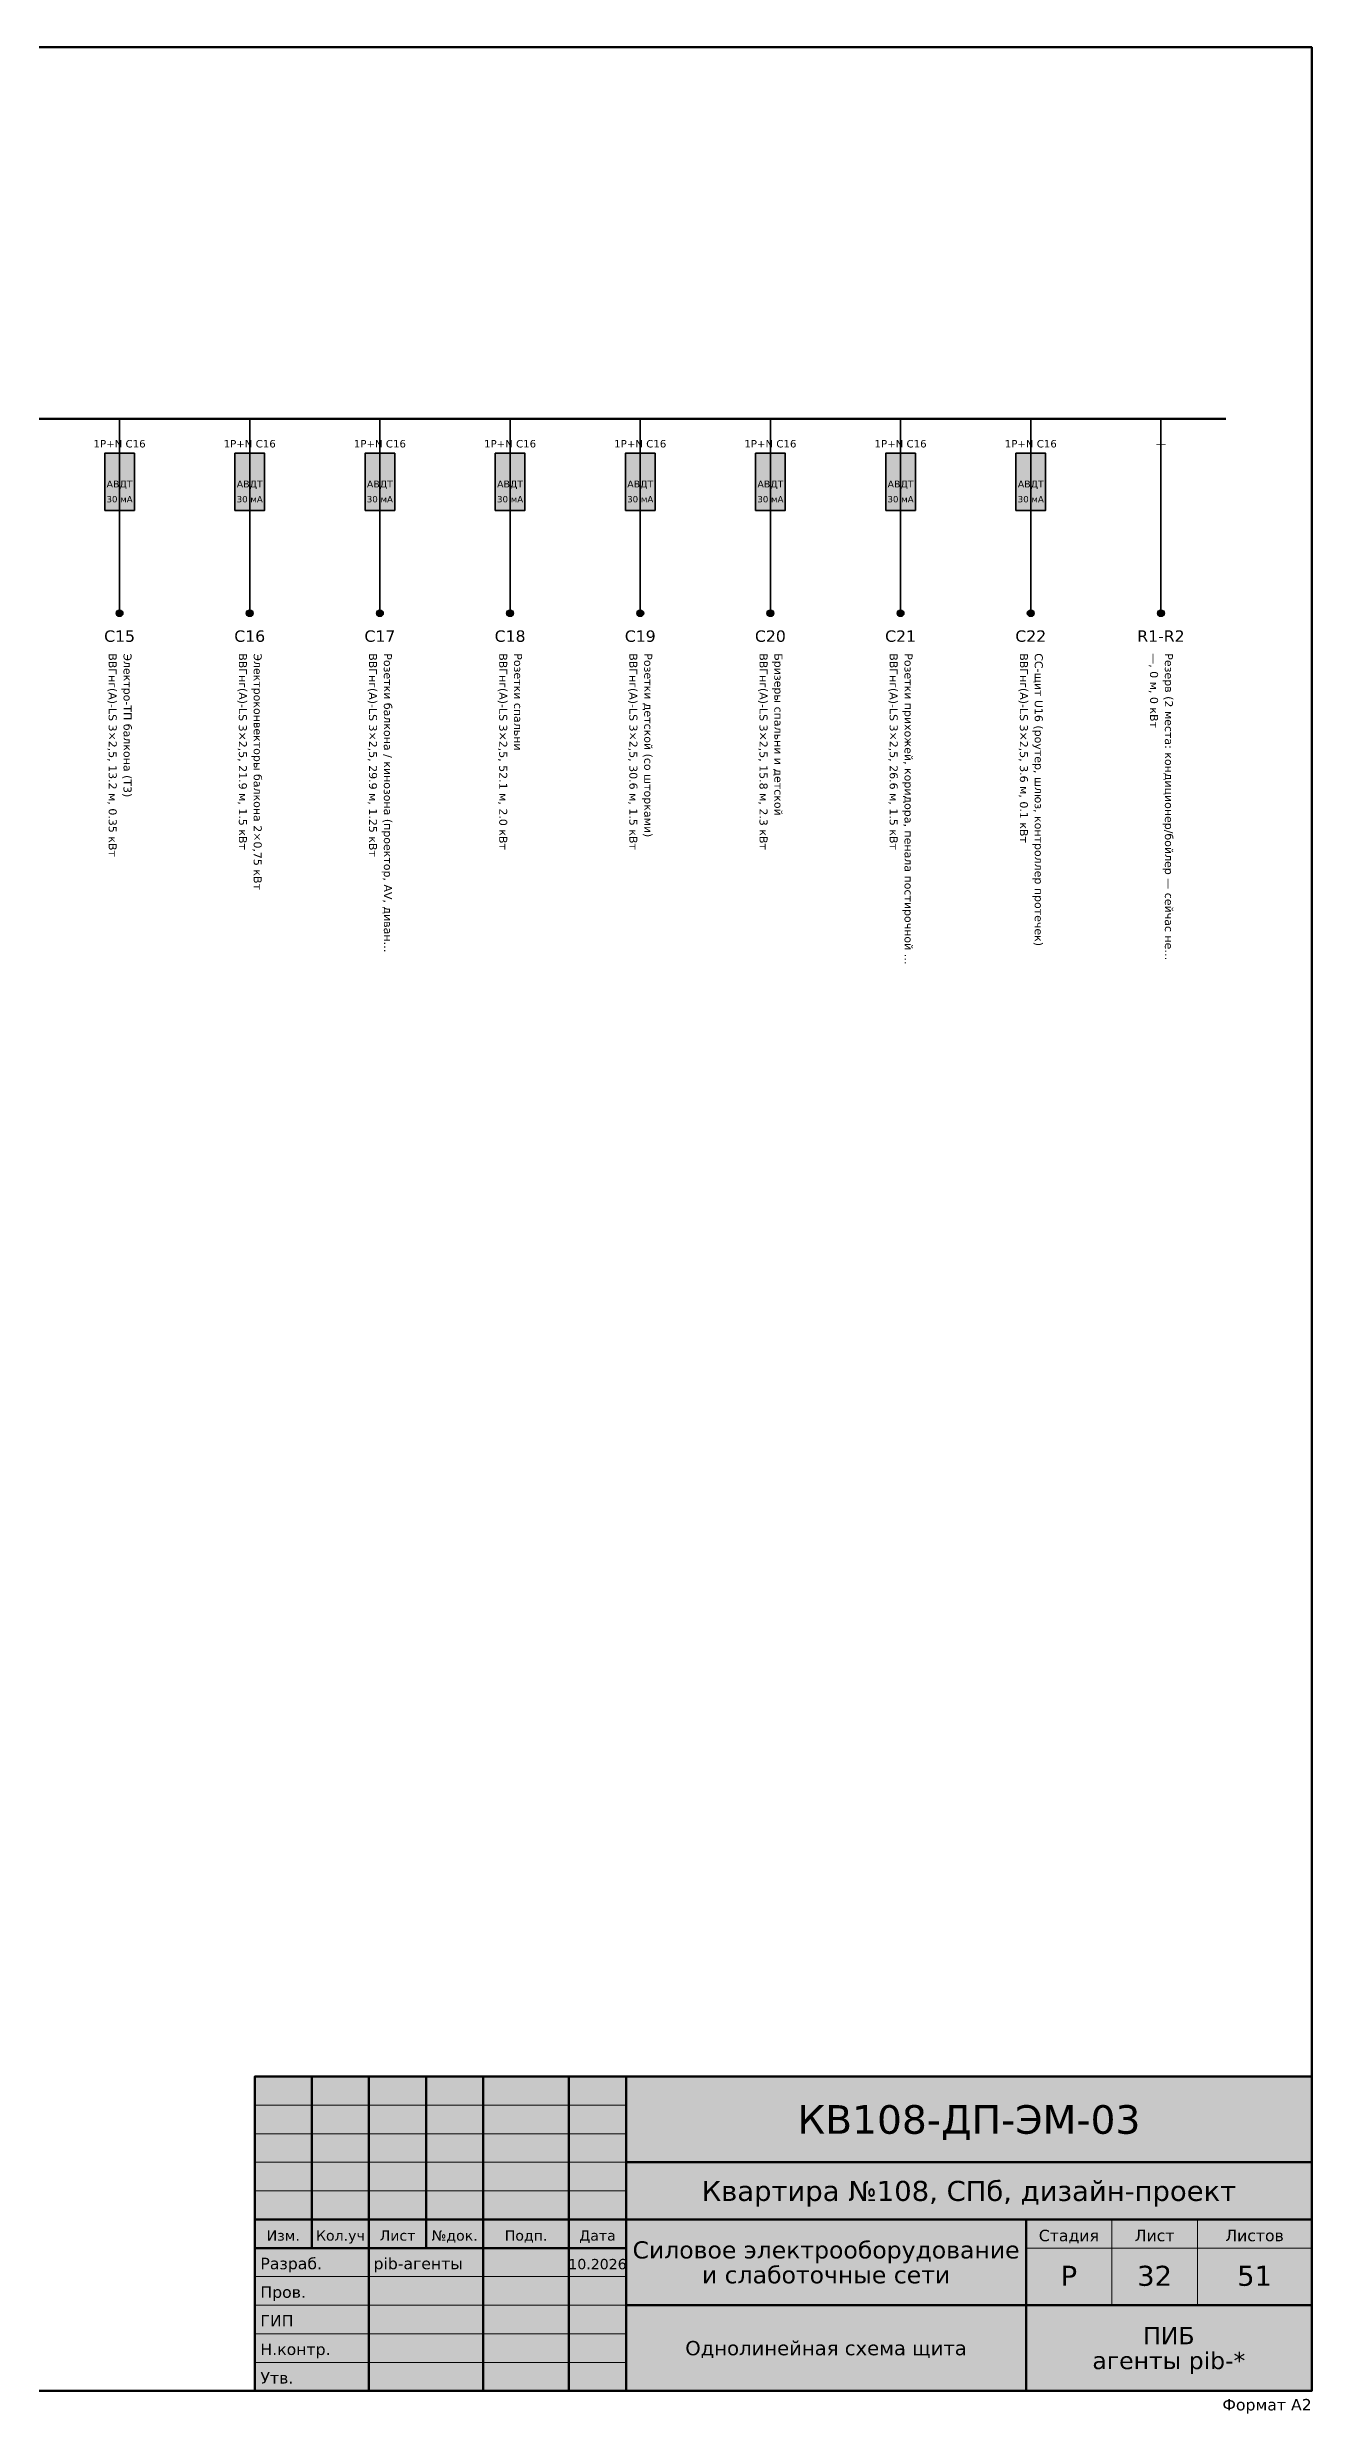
# Model space of a CAD drawing. Header units: millimetres. Extents: x 20 to 589, y 1 to 415.
# Drawn here: x 367.7 to 589, y 1 to 415 of the extents above; entities that cross this region are included whole.
import ezdxf
from ezdxf.enums import TextEntityAlignment as Align

# ---------------------------------------------------------------- set-up
doc = ezdxf.new("R2010")
doc.units = ezdxf.units.MM
doc.layers.add('FRAME', color=7, linetype='CONTINUOUS')
doc.layers.add('TEXT', color=7, linetype='CONTINUOUS')
doc.styles.add('GOST', font='DejaVuSans.ttf')

msp = doc.modelspace()

# ---------------------------------------------------------------- hatches: boundary and pattern name
at = {"layer": 'FRAME', "true_color": 0xffffff}
h = msp.add_hatch(color=7, dxfattribs=at)
h.dxf.hatch_style = 1
h.paths.add_polyline_path([(404, 5), (589, 5), (589, 60), (404, 60)])
at = {"layer": 'TEXT', "true_color": 0xffffff}
h = msp.add_hatch(color=7, dxfattribs=at)
h.dxf.hatch_style = 1
h.paths.add_polyline_path([(377.75, 334), (382.95, 334), (382.95, 344), (377.75, 344)])
h = msp.add_hatch(color=7, dxfattribs=at)
h.dxf.hatch_style = 1
h.paths.add_polyline_path([(400.53, 334), (405.73, 334), (405.73, 344), (400.53, 344)])
h = msp.add_hatch(color=7, dxfattribs=at)
h.dxf.hatch_style = 1
h.paths.add_polyline_path([(423.31, 334), (428.51, 334), (428.51, 344), (423.31, 344)])
h = msp.add_hatch(color=7, dxfattribs=at)
h.dxf.hatch_style = 1
h.paths.add_polyline_path([(446.1, 334), (451.3, 334), (451.3, 344), (446.1, 344)])
h = msp.add_hatch(color=7, dxfattribs=at)
h.dxf.hatch_style = 1
h.paths.add_polyline_path([(468.88, 334), (474.08, 334), (474.08, 344), (468.88, 344)])
h = msp.add_hatch(color=7, dxfattribs=at)
h.dxf.hatch_style = 1
h.paths.add_polyline_path([(491.66, 334), (496.86, 334), (496.86, 344), (491.66, 344)])
h = msp.add_hatch(color=7, dxfattribs=at)
h.dxf.hatch_style = 1
h.paths.add_polyline_path([(514.44, 334), (519.64, 334), (519.64, 344), (514.44, 344)])
h = msp.add_hatch(color=7, dxfattribs=at)
h.dxf.hatch_style = 1
h.paths.add_polyline_path([(537.23, 334), (542.43, 334), (542.43, 344), (537.23, 344)])
at = {"layer": 'TEXT'}
h = msp.add_hatch(color=7, dxfattribs=at)
h.dxf.hatch_style = 1
edge = h.paths.add_edge_path()
edge.add_arc((380.35, 316), 0.6, 0, 360)
h = msp.add_hatch(color=7, dxfattribs=at)
h.dxf.hatch_style = 1
edge = h.paths.add_edge_path()
edge.add_arc((403.13, 316), 0.6, 0, 360)
h = msp.add_hatch(color=7, dxfattribs=at)
h.dxf.hatch_style = 1
edge = h.paths.add_edge_path()
edge.add_arc((425.91, 316), 0.6, 0, 360)
h = msp.add_hatch(color=7, dxfattribs=at)
h.dxf.hatch_style = 1
edge = h.paths.add_edge_path()
edge.add_arc((448.7, 316), 0.6, 0, 360)
h = msp.add_hatch(color=7, dxfattribs=at)
h.dxf.hatch_style = 1
edge = h.paths.add_edge_path()
edge.add_arc((471.48, 316), 0.6, 0, 360)
h = msp.add_hatch(color=7, dxfattribs=at)
h.dxf.hatch_style = 1
edge = h.paths.add_edge_path()
edge.add_arc((494.26, 316), 0.6, 0, 360)
h = msp.add_hatch(color=7, dxfattribs=at)
h.dxf.hatch_style = 1
edge = h.paths.add_edge_path()
edge.add_arc((517.04, 316), 0.6, 0, 360)
h = msp.add_hatch(color=7, dxfattribs=at)
h.dxf.hatch_style = 1
edge = h.paths.add_edge_path()
edge.add_arc((539.83, 316), 0.6, 0, 360)
h = msp.add_hatch(color=7, dxfattribs=at)
h.dxf.hatch_style = 1
edge = h.paths.add_edge_path()
edge.add_arc((562.61, 316), 0.6, 0, 360)

# ---------------------------------------------------------------- linework, layer by layer
at = {"layer": 'FRAME', "color": 7, "lineweight": 50}
for points in [[(20, 5), (589, 5), (589, 415), (20, 415)], [(404, 5), (589, 5), (589, 60), (404, 60)]]:
    msp.add_lwpolyline(points, close=True, dxfattribs=at)
for points in [[(414, 30), (414, 60)], [(424, 5), (424, 60)], [(434, 30), (434, 60)], [(444, 5), (444, 60)], [(459, 5), (459, 60)], [(469, 5), (469, 60)], [(469, 45), (589, 45)], [(404, 35), (469, 35)], [(469, 35), (589, 35)], [(539, 5), (539, 35)], [(404, 30), (469, 30)], [(469, 20), (589, 20)]]:
    msp.add_lwpolyline(points, dxfattribs=at)
at = {"layer": 'FRAME', "color": 7, "lineweight": 20}
for points in [[(404, 55), (469, 55)], [(404, 50), (469, 50)], [(404, 45), (469, 45)], [(404, 40), (469, 40)], [(554, 20), (554, 35)], [(569, 20), (569, 35)], [(539, 30), (589, 30)], [(404, 25), (469, 25)], [(404, 20), (469, 20)], [(404, 15), (469, 15)], [(404, 10), (469, 10)]]:
    msp.add_lwpolyline(points, dxfattribs=at)
at = {"layer": 'TEXT', "color": 7, "lineweight": 90}
msp.add_lwpolyline([(30, 350), (574, 350)], dxfattribs=at)
at = {"layer": 'TEXT', "color": 7, "lineweight": 35}
for points in [[(380.35, 350), (380.35, 316)], [(403.13, 350), (403.13, 316)], [(425.91, 350), (425.91, 316)], [(448.7, 350), (448.7, 316)], [(471.48, 350), (471.48, 316)], [(494.26, 350), (494.26, 316)], [(517.04, 350), (517.04, 316)], [(539.83, 350), (539.83, 316)], [(562.61, 350), (562.61, 316)]]:
    msp.add_lwpolyline(points, dxfattribs=at)
for points in [[(377.75, 334), (382.95, 334), (382.95, 344), (377.75, 344)], [(400.53, 334), (405.73, 334), (405.73, 344), (400.53, 344)], [(423.31, 334), (428.51, 334), (428.51, 344), (423.31, 344)], [(446.1, 334), (451.3, 334), (451.3, 344), (446.1, 344)], [(468.88, 334), (474.08, 334), (474.08, 344), (468.88, 344)], [(491.66, 334), (496.86, 334), (496.86, 344), (491.66, 344)], [(514.44, 334), (519.64, 334), (519.64, 344), (514.44, 344)], [(537.23, 334), (542.43, 334), (542.43, 344), (537.23, 344)]]:
    msp.add_lwpolyline(points, close=True, dxfattribs=at)
at = {"layer": 'TEXT', "color": 7, "lineweight": 25}
for centre in [(380.35, 316), (403.13, 316), (425.91, 316), (448.7, 316), (471.48, 316), (494.26, 316), (517.04, 316), (539.83, 316), (562.61, 316)]:
    msp.add_circle(centre, 0.6, dxfattribs=at)

# ---------------------------------------------------------------- texts
at = {"layer": 'FRAME', "color": 7, "style": 'GOST'}
for s, height, p in [('КВ108-ДП-ЭМ-03', 5, (529, 50)), ('Квартира №108, СПб, дизайн-проект', 3.5, (529, 38.25)), ('Стадия', 2, (546.5, 31.2)), ('Лист', 2, (561.5, 31.2)), ('Листов', 2, (579, 31.2)), ('Изм.', 1.8, (409, 31.3)), ('Кол.уч', 1.8, (419, 31.3)), ('Лист', 1.8, (429, 31.3)), ('№док.', 1.8, (439, 31.3)), ('Подп.', 1.8, (451.5, 31.3)), ('Дата', 1.8, (464, 31.3)), ('Силовое электрооборудование', 3, (504, 28.18)), ('10.2026', 1.8, (464, 26.3)), ('и слаботочные сети', 3, (504, 23.83)), ('Р', 3.5, (546.5, 23.4)), ('32', 3.5, (561.5, 23.4)), ('51', 3.5, (579, 23.4)), ('Однолинейная схема щита', 2.5, (504, 11.25)), ('ПИБ', 3, (564, 13.18)), ('агенты pib-*', 3, (564, 8.83))]:
    msp.add_text(s, height=height, dxfattribs=at).set_placement(p, align=Align.CENTER)
for s, p in [('Разраб.', (405, 26.3)), ('pib-агенты', (424.8, 26.3)), ('Пров.', (405, 21.3)), ('ГИП', (405, 16.3)), ('Н.контр.', (405, 11.3)), ('Утв.', (405, 6.3))]:
    msp.add_text(s, height=2, dxfattribs=at).set_placement(p)
msp.add_text('Формат A2', height=2, dxfattribs=at).set_placement((589, 1.6), align=Align.RIGHT)
at = {"layer": 'TEXT', "color": 7, "style": 'GOST'}
for s, height, p in [('1P+N C16', 1.3, (380.35, 345)), ('1P+N C16', 1.3, (403.13, 345)), ('1P+N C16', 1.3, (425.91, 345)), ('1P+N C16', 1.3, (448.7, 345)), ('1P+N C16', 1.3, (471.48, 345)), ('1P+N C16', 1.3, (494.26, 345)), ('1P+N C16', 1.3, (517.04, 345)), ('1P+N C16', 1.3, (539.83, 345)), ('—', 1.3, (562.61, 345)), ('АВДТ', 1.2, (380.35, 338)), ('30 мА', 1.1, (380.35, 335.4)), ('АВДТ', 1.2, (403.13, 338)), ('30 мА', 1.1, (403.13, 335.4)), ('АВДТ', 1.2, (425.91, 338)), ('30 мА', 1.1, (425.91, 335.4)), ('АВДТ', 1.2, (448.7, 338)), ('30 мА', 1.1, (448.7, 335.4)), ('АВДТ', 1.2, (471.48, 338)), ('30 мА', 1.1, (471.48, 335.4)), ('АВДТ', 1.2, (494.26, 338)), ('30 мА', 1.1, (494.26, 335.4)), ('АВДТ', 1.2, (517.04, 338)), ('30 мА', 1.1, (517.04, 335.4)), ('АВДТ', 1.2, (539.83, 338)), ('30 мА', 1.1, (539.83, 335.4)), ('C15', 2, (380.35, 311)), ('C16', 2, (403.13, 311)), ('C17', 2, (425.91, 311)), ('C18', 2, (448.7, 311)), ('C19', 2, (471.48, 311)), ('C20', 2, (494.26, 311)), ('C21', 2, (517.04, 311)), ('C22', 2, (539.83, 311)), ('R1-R2', 2, (562.61, 311))]:
    msp.add_text(s, height=height, dxfattribs=at).set_placement(p, align=Align.CENTER)
for s, p in [('ВВГнг(А)-LS 3×2,5, 13.2 м, 0.35 кВт', (378.45, 309)), ('Электро-ТП балкона (T3)', (381.05, 309)), ('ВВГнг(А)-LS 3×2,5, 21.9 м, 1.5 кВт', (401.23, 309)), ('Электроконвекторы балкона 2×0,75 кВт', (403.83, 309)), ('ВВГнг(А)-LS 3×2,5, 29.9 м, 1.25 кВт', (424.01, 309)), ('Розетки балкона / кинозона (проектор, AV, диван…', (426.61, 309)), ('ВВГнг(А)-LS 3×2,5, 52.1 м, 2.0 кВт', (446.8, 309)), ('Розетки спальни', (449.4, 309)), ('ВВГнг(А)-LS 3×2,5, 30.6 м, 1.5 кВт', (469.58, 309)), ('Розетки детской (со шторками)', (472.18, 309)), ('ВВГнг(А)-LS 3×2,5, 15.8 м, 2.3 кВт', (492.36, 309)), ('Бризеры спальни и детской', (494.96, 309)), ('ВВГнг(А)-LS 3×2,5, 26.6 м, 1.5 кВт', (515.14, 309)), ('Розетки прихожей, коридора, пенала постирочной …', (517.74, 309)), ('ВВГнг(А)-LS 3×2,5, 3.6 м, 0.1 кВт', (537.93, 309)), ('СС-щит U16 (роутер, шлюз, контроллер протечек)', (540.53, 309)), ('—, 0 м, 0 кВт', (560.71, 309)), ('Резерв (2 места: кондиционер/бойлер — сейчас не…', (563.31, 309))]:
    msp.add_text(s, height=1.4, rotation=-90, dxfattribs=at).set_placement(p)

doc.saveas('drawing.dxf')
